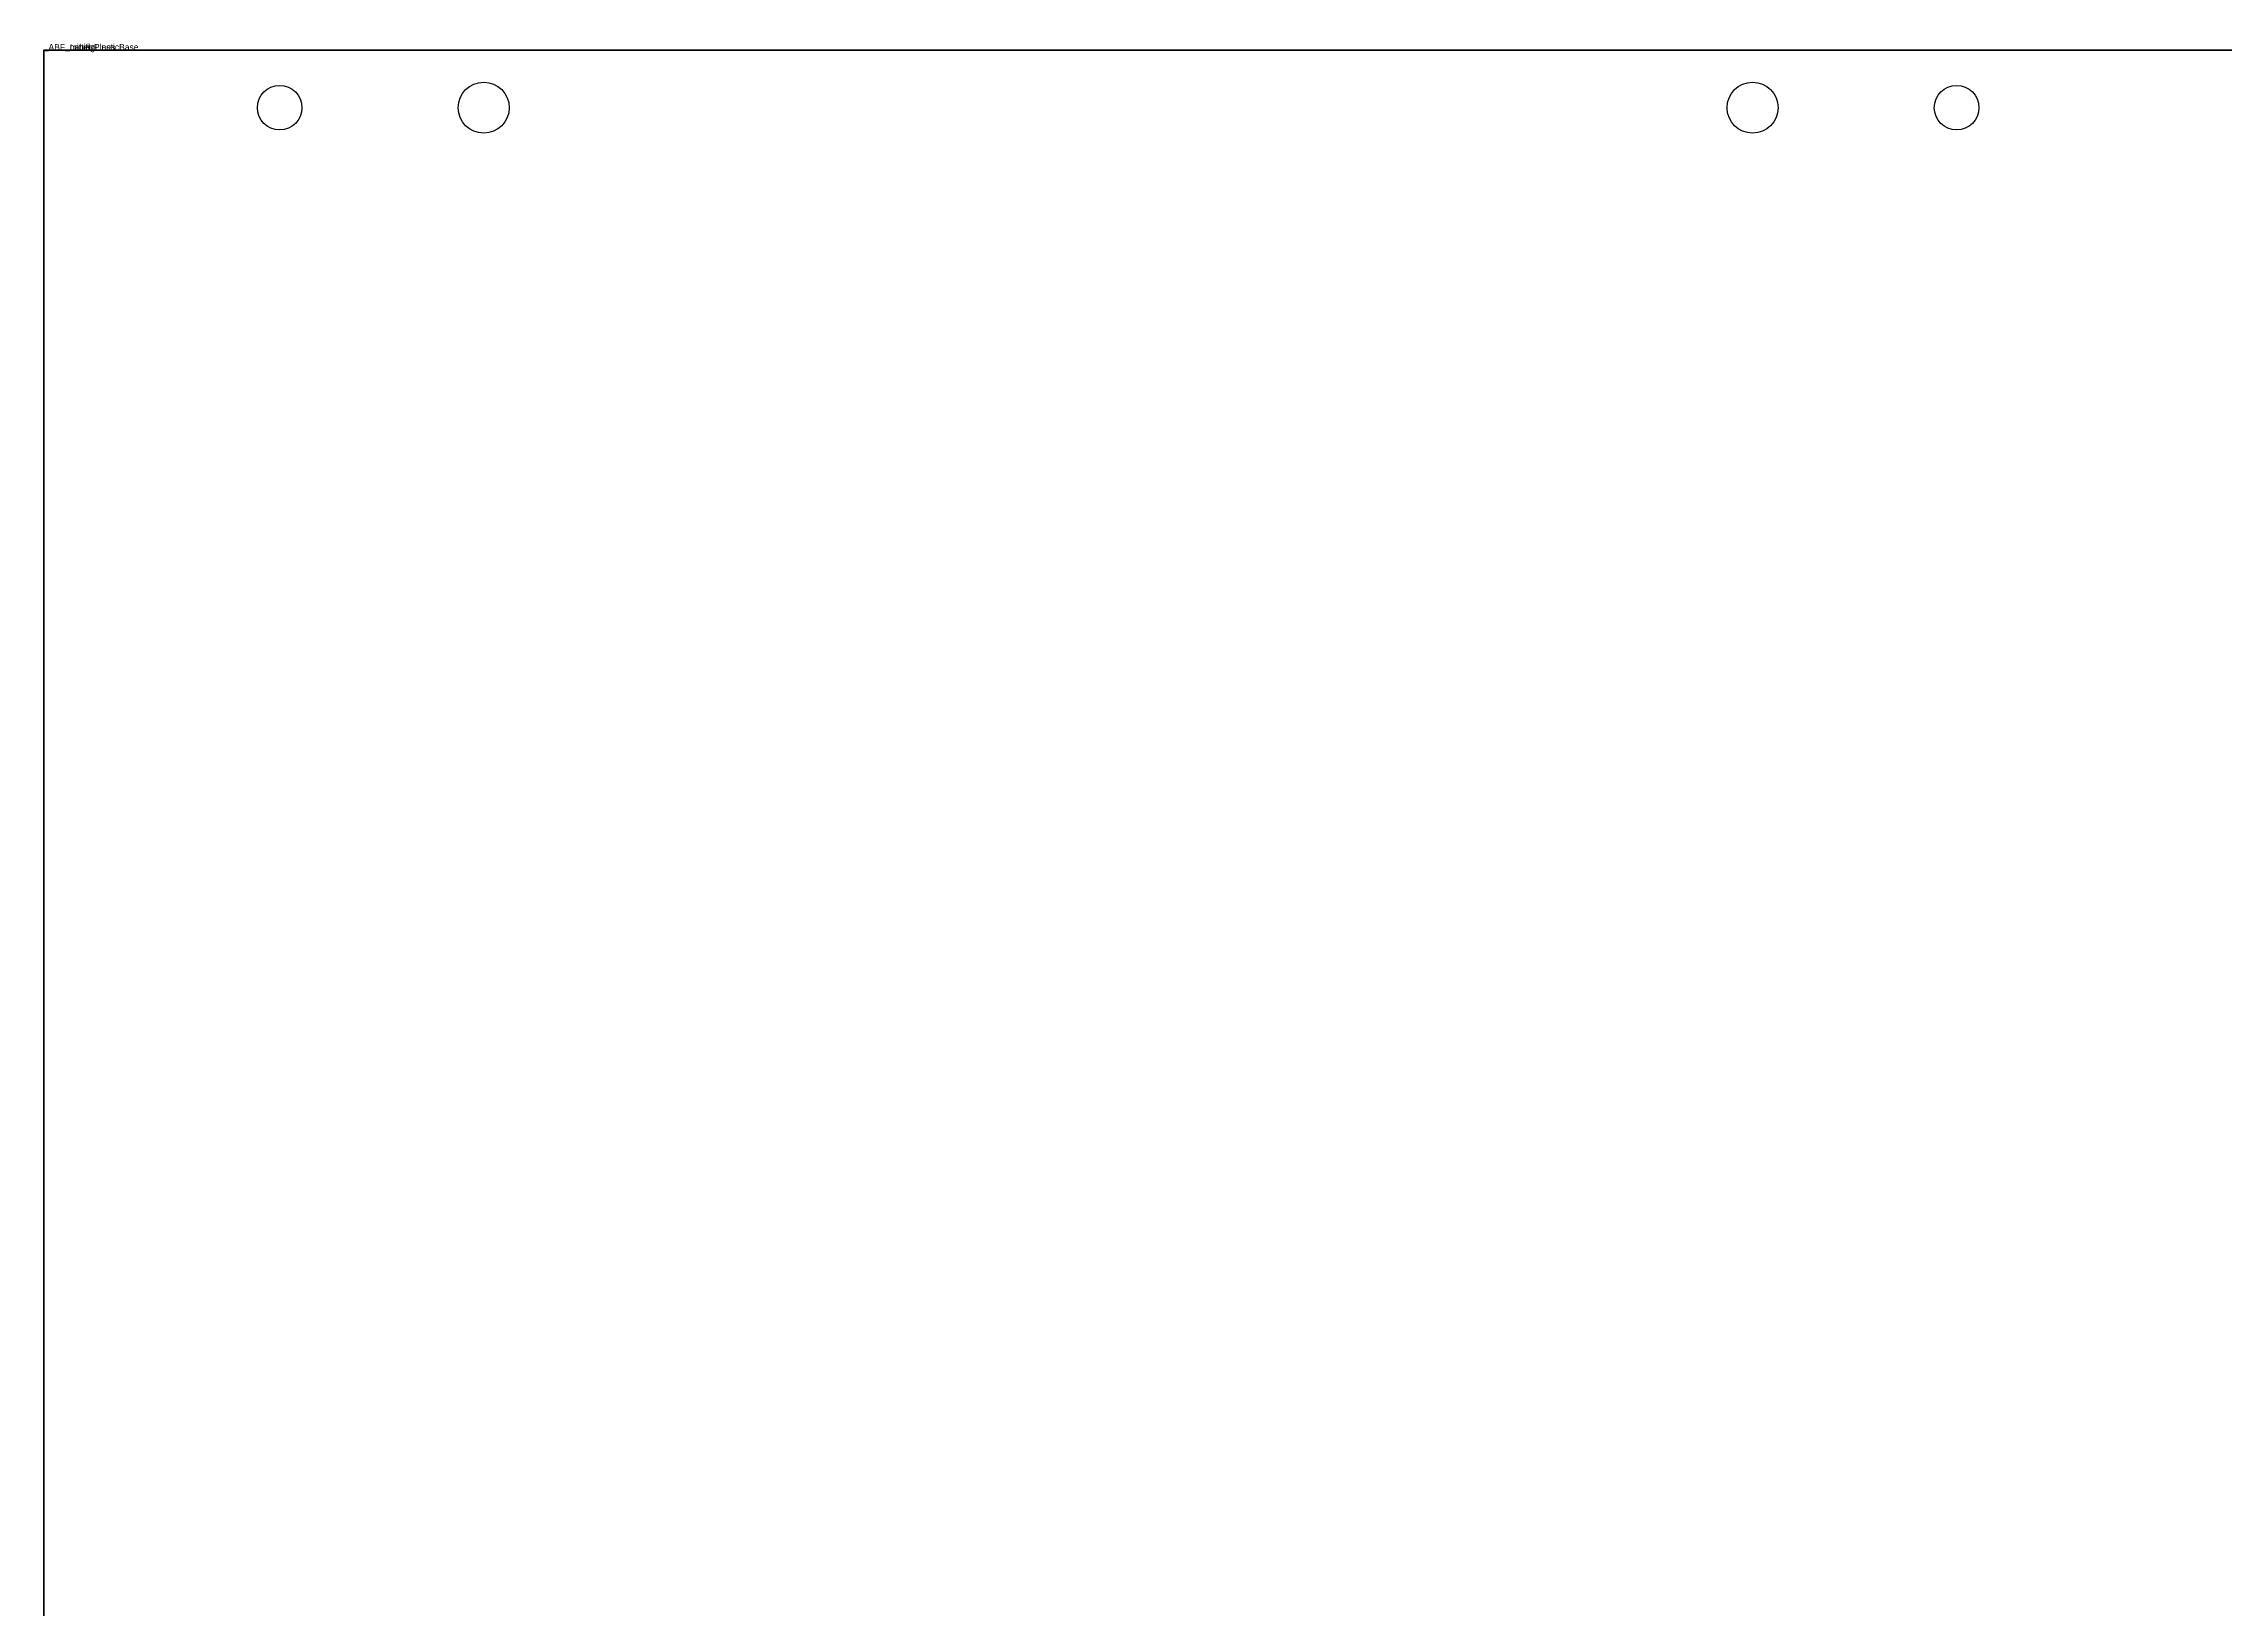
# Model space of a CAD drawing. Header units: millimetres. Extents: x -3650 to 26, y -486 to 1271.
# Drawn here: x -3040 to -2698, y 1025.6 to 1271.1 of the extents above; entities that cross this region are included whole.
import ezdxf

# ---------------------------------------------------------------- set-up
doc = ezdxf.new("R2010")
doc.units = ezdxf.units.MM
doc.header["$LTSCALE"] = 25.4
doc.layers.get('0').update_dxf_attribs({"true_color": 0xffffff})
for name, color, linetype, true_color in [('ABF_cuttingLines', 190, 'Continuous', 0x9900ff), ('ABF_Label', 252, 'Continuous', 0x777799), ('D7-DEPTHF-$44817', 134, 'Continuous', 0x009987), ('D8-DEPTH12-$38878', 252, 'Continuous', 0x777799)]:
    doc.layers.add(name, color=color, linetype=linetype, true_color=true_color)

# ---------------------------------------------------------------- blocks, each defined once
blk = doc.blocks.new('Group11#1')
at = {"layer": 'D7-DEPTHF-$44817', "color": 0}
blk.add_circle((9, 0), 3.5, dxfattribs=at)
at = {"layer": 'D8-DEPTH12-$38878', "color": 0}
blk.add_circle((9, 32), 4, dxfattribs=at)
blk = doc.blocks.new('Group21#1')
at = {"layer": 'D7-DEPTHF-$44817', "color": 0}
blk.add_circle((9, 0), 3.5, dxfattribs=at)
at = {"layer": 'D8-DEPTH12-$38878', "color": 0}
blk.add_circle((9, -32), 4, dxfattribs=at)
blk = doc.blocks.new('Group25#1')
blk = doc.blocks.new('Group25#2')
at = {"layer": 'D7-DEPTHF-$44817', "color": 0}
blk.add_circle((9, 0), 3.5, dxfattribs=at)
at = {"layer": 'D8-DEPTH12-$38878', "color": 0}
blk.add_circle((9, -32), 4, dxfattribs=at)
blk = doc.blocks.new('Group29#1')
blk = doc.blocks.new('Group37#1')
at = {"layer": 'D7-DEPTHF-$44817', "color": 0}
blk.add_circle((9, 0), 3.5, dxfattribs=at)
at = {"layer": 'D8-DEPTH12-$38878', "color": 0}
blk.add_circle((9, -32), 4, dxfattribs=at)
blk = doc.blocks.new('Group48#1')
blk = doc.blocks.new('Group52#1')
blk = doc.blocks.new('Group56#1')
blk = doc.blocks.new('Group63#1')
blk = doc.blocks.new('Group104#1')
at = {"layer": 'ABF_cuttingLines', "color": 0}
blk.add_polyline3d([(600, -1270, 0), (600, 0, 0), (0, 0, 0), (0, -1270, 0), (600, -1270, 0)], close=True, dxfattribs=at)
blk = doc.blocks.new('_______ ______#9')
at = {"layer": 'ABF_cuttingLines', "color": 0}
for p, q in [((0, 0), (0, -1270)), ((600, 0), (0, 0)), ((600, 0, 18), (0, 0, 18)), ((0, 0, 18), (0, -1270, 18)), ((600, 0), (0, 0)), ((0, 0), (0, 0, 18)), ((600, 0, 18), (0, 0, 18)), ((0, 0), (0, -1270)), ((0, 0, 18), (0, -1270, 18)), ((0, 0), (0, 0, 18))]:
    blk.add_line(p, q, dxfattribs=at)
at = {"color": 0}
ref = blk.add_blockref('Group11#1', (300, -18, 18), dxfattribs=dict(at, rotation=90.00000000000001))
ref.add_attrib('Skp_GroupInstanceName', '_ABF_minifixPlasticBase', (0, 0), dxfattribs={"height": 1})
ref = blk.add_blockref('Group21#1', (37, -18, 18), dxfattribs=dict(at, rotation=90.00000000000001))
ref.add_attrib('Skp_GroupInstanceName', '_ABF_minifixPlasticBase', (0, 0), dxfattribs={"height": 1})
ref = blk.add_blockref('Group25#1', (563, -18, 18), dxfattribs=dict(at, rotation=90.00000000000001))
ref.add_attrib('Skp_GroupInstanceName', '_ABF_minifixPlasticBase', (0, 0), dxfattribs={"height": 1})
ref = blk.add_blockref('Group25#2', (37, -486, 18), dxfattribs=dict(at, rotation=90.00000000000001))
ref.add_attrib('Skp_GroupInstanceName', '_ABF_minifixPlasticBase', (0, 0), dxfattribs={"height": 1})
ref = blk.add_blockref('Group29#1', (563, -486, 18), dxfattribs=dict(at, rotation=90.00000000000001))
ref.add_attrib('Skp_GroupInstanceName', '_ABF_minifixPlasticBase', (0, 0), dxfattribs={"height": 1})
ref = blk.add_blockref('Group37#1', (300, -486, 18), dxfattribs=dict(at, rotation=90.00000000000001))
ref.add_attrib('Skp_GroupInstanceName', '_ABF_minifixPlasticBase', (0, 0), dxfattribs={"height": 1})
ref = blk.add_blockref('Group48#1', (37, -1270, 18), dxfattribs=dict(at, rotation=90.00000000000001))
ref.add_attrib('Skp_GroupInstanceName', '_ABF_minifixPlasticBase', (0, 0), dxfattribs={"height": 1})
ref = blk.add_blockref('Group52#1', (563, -1270, 18), dxfattribs=dict(at, rotation=90.00000000000001))
ref.add_attrib('Skp_GroupInstanceName', '_ABF_minifixPlasticBase', (0, 0), dxfattribs={"height": 1})
ref = blk.add_blockref('Group56#1', (300, -1270, 18), dxfattribs=dict(at, rotation=90.00000000000001))
ref.add_attrib('Skp_GroupInstanceName', '_ABF_minifixPlasticBase', (0, 0), dxfattribs={"height": 1})
at = {"layer": 'ABF_cuttingLines', "color": 0}
ref = blk.add_blockref('Group104#1', (0, 0, 18), dxfattribs=at)
ref.add_attrib('Skp_GroupInstanceName', '_ABF_cuttingLines', (0, 0), dxfattribs={"layer": '0', "height": 1})
at = {"layer": 'ABF_Label', "color": 0}
ref = blk.add_blockref('Group63#1', (300, -635, 18), dxfattribs=dict(at, xscale=1.574803149606299, yscale=1.574803149606299, rotation=90))
ref.add_attrib('Skp_GroupInstanceName', '_ABF_Label', (0, 0), dxfattribs={"layer": '0', "height": 1})
at = {"color": 0}
mesh = blk.add_polyface(dxfattribs=at)
corners = [(600, 0), (0, -1270), (0, 0), (600, -1270)]
mesh.append_faces([[corners[k] for k in face] for face in [(0, 1, 2), (1, 0, 3)]], dxfattribs={"vtx0": -1, "color": 0})
at = {"color": 7, "true_color": 0xffffff}
mesh = blk.add_polyface(dxfattribs=at)
corners = [(0, -1270, 18), (600, 0, 18), (0, 0, 18), (600, -1270, 18)]
mesh.append_faces([[corners[k] for k in face] for face in [(0, 1, 2), (1, 0, 3)]], dxfattribs={"vtx0": -1, "color": 7})
at = {"color": 0}
mesh = blk.add_polyface(dxfattribs=at)
corners = [(0, 0, 18), (600, 0), (0, 0), (600, 0, 18)]
mesh.append_faces([[corners[k] for k in face] for face in [(0, 1, 2), (1, 0, 3)]], dxfattribs={"vtx0": -1, "color": 0})
mesh = blk.add_polyface(dxfattribs=at)
corners = [(0, 0, 18), (0, -1270), (0, -1270, 18), (0, 0)]
mesh.append_faces([[corners[k] for k in face] for face in [(0, 1, 2), (1, 0, 3)]], dxfattribs={"vtx0": -1, "color": 0})
blk = doc.blocks.new('_._KRONOSPAN_7045_SU____18__THICKNESS_18')
at = {"color": 0}
blk.add_blockref('_______ ______#9', (-3040, 1270), dxfattribs=at)

msp = doc.modelspace()

# ---------------------------------------------------------------- block references
at = {"color": 0}
msp.add_blockref('_._KRONOSPAN_7045_SU____18__THICKNESS_18', (0, 0), dxfattribs=at)

doc.saveas('drawing.dxf')
